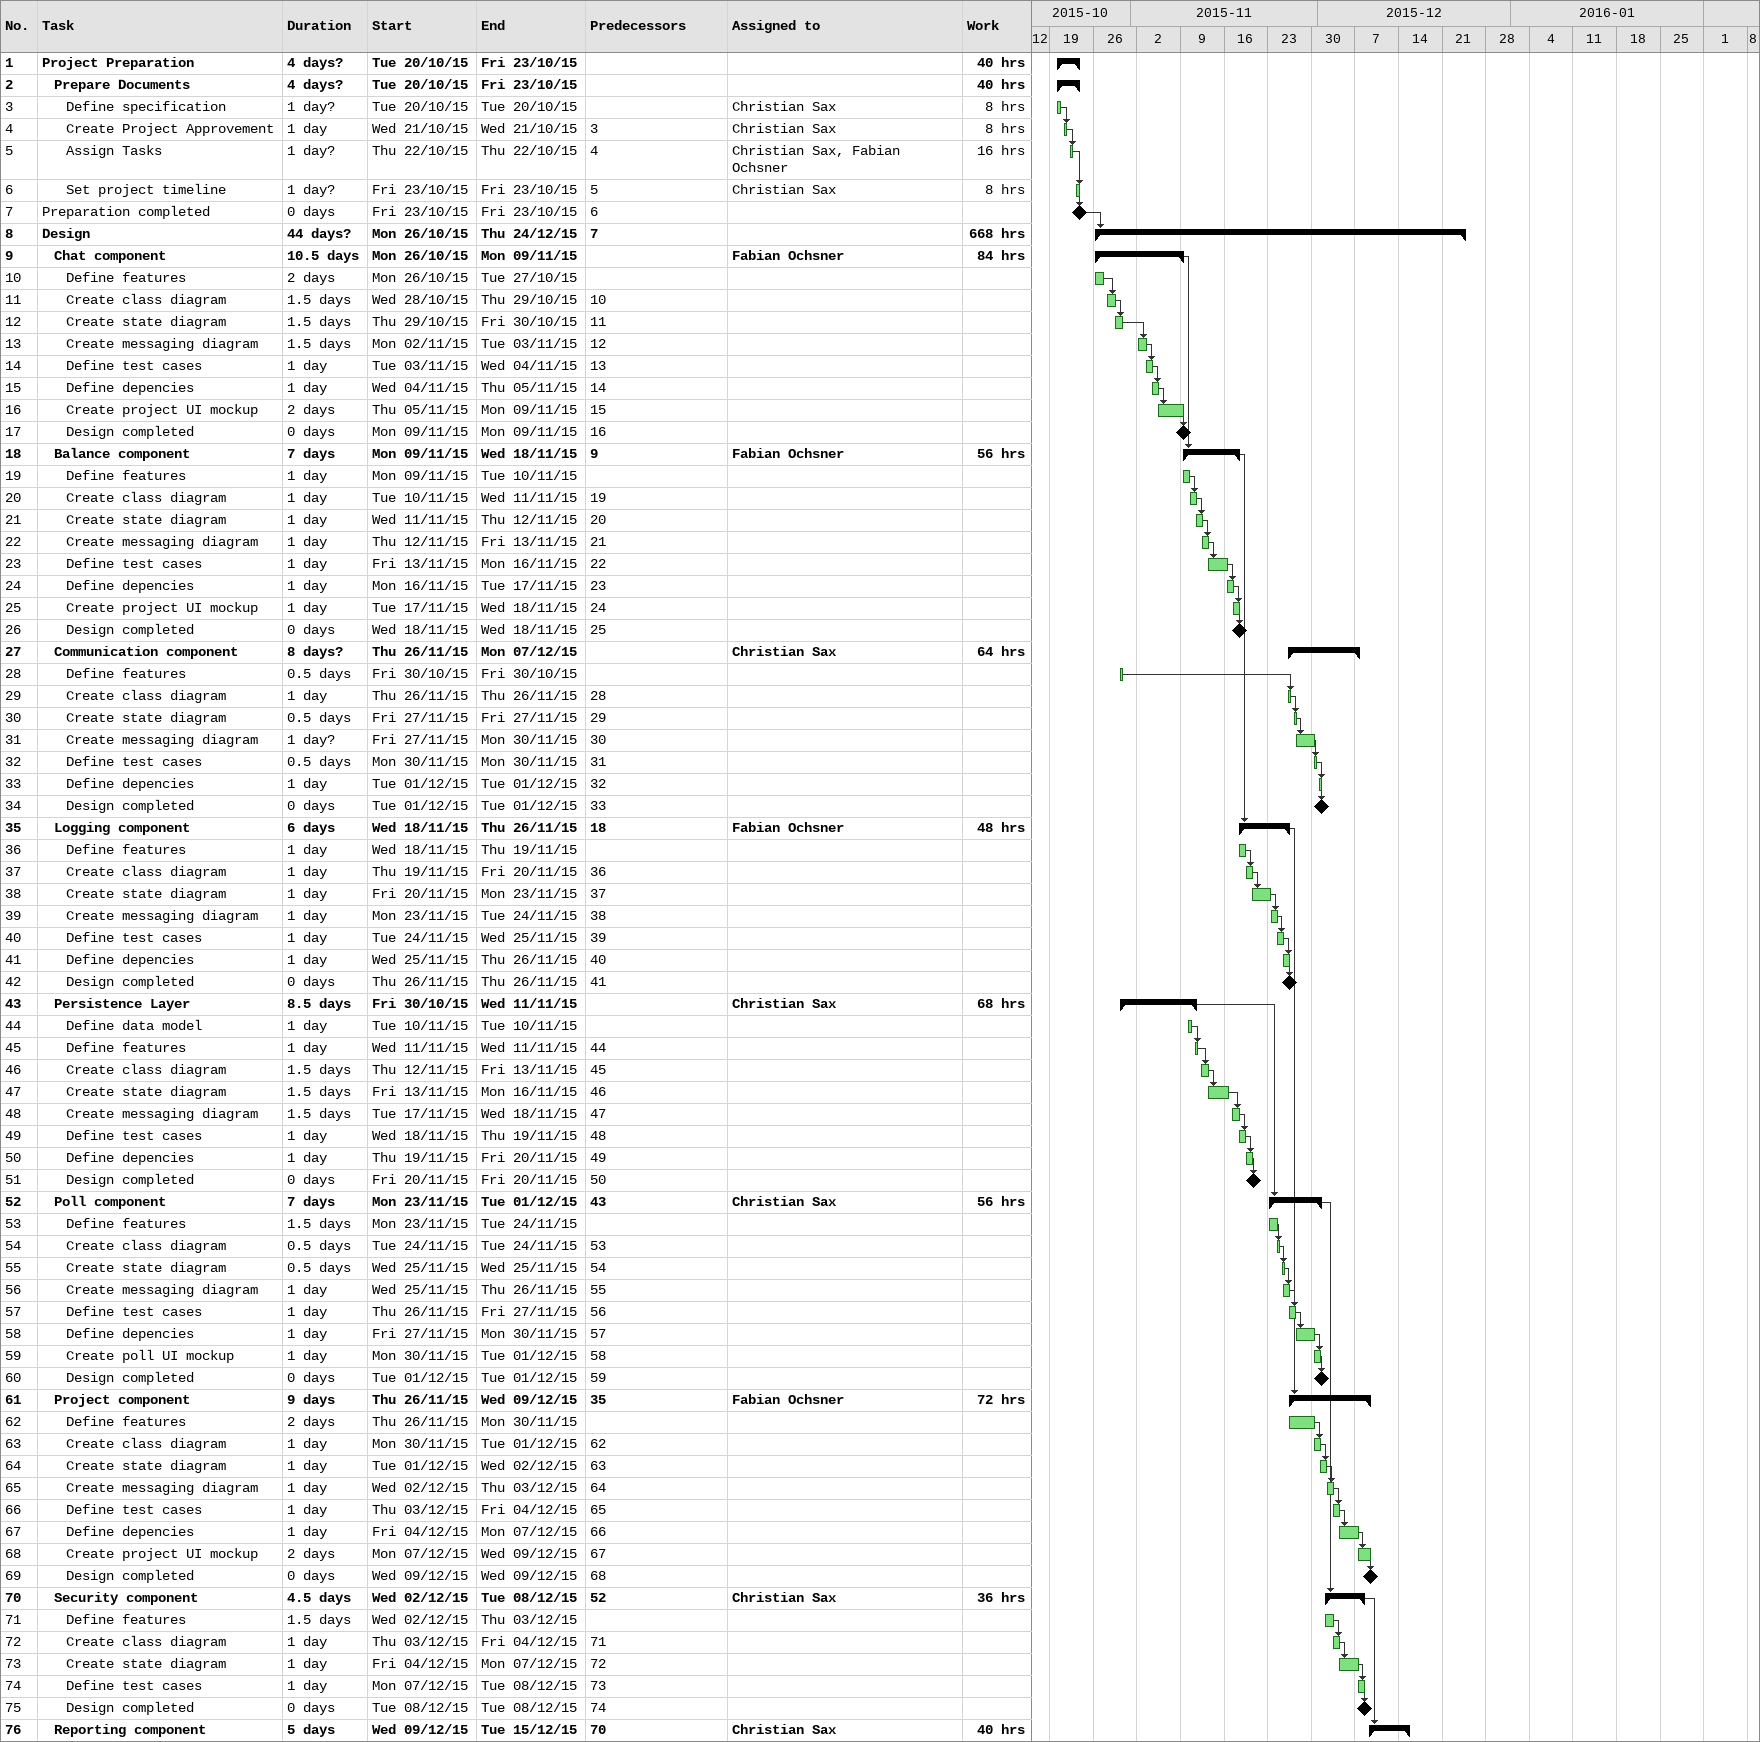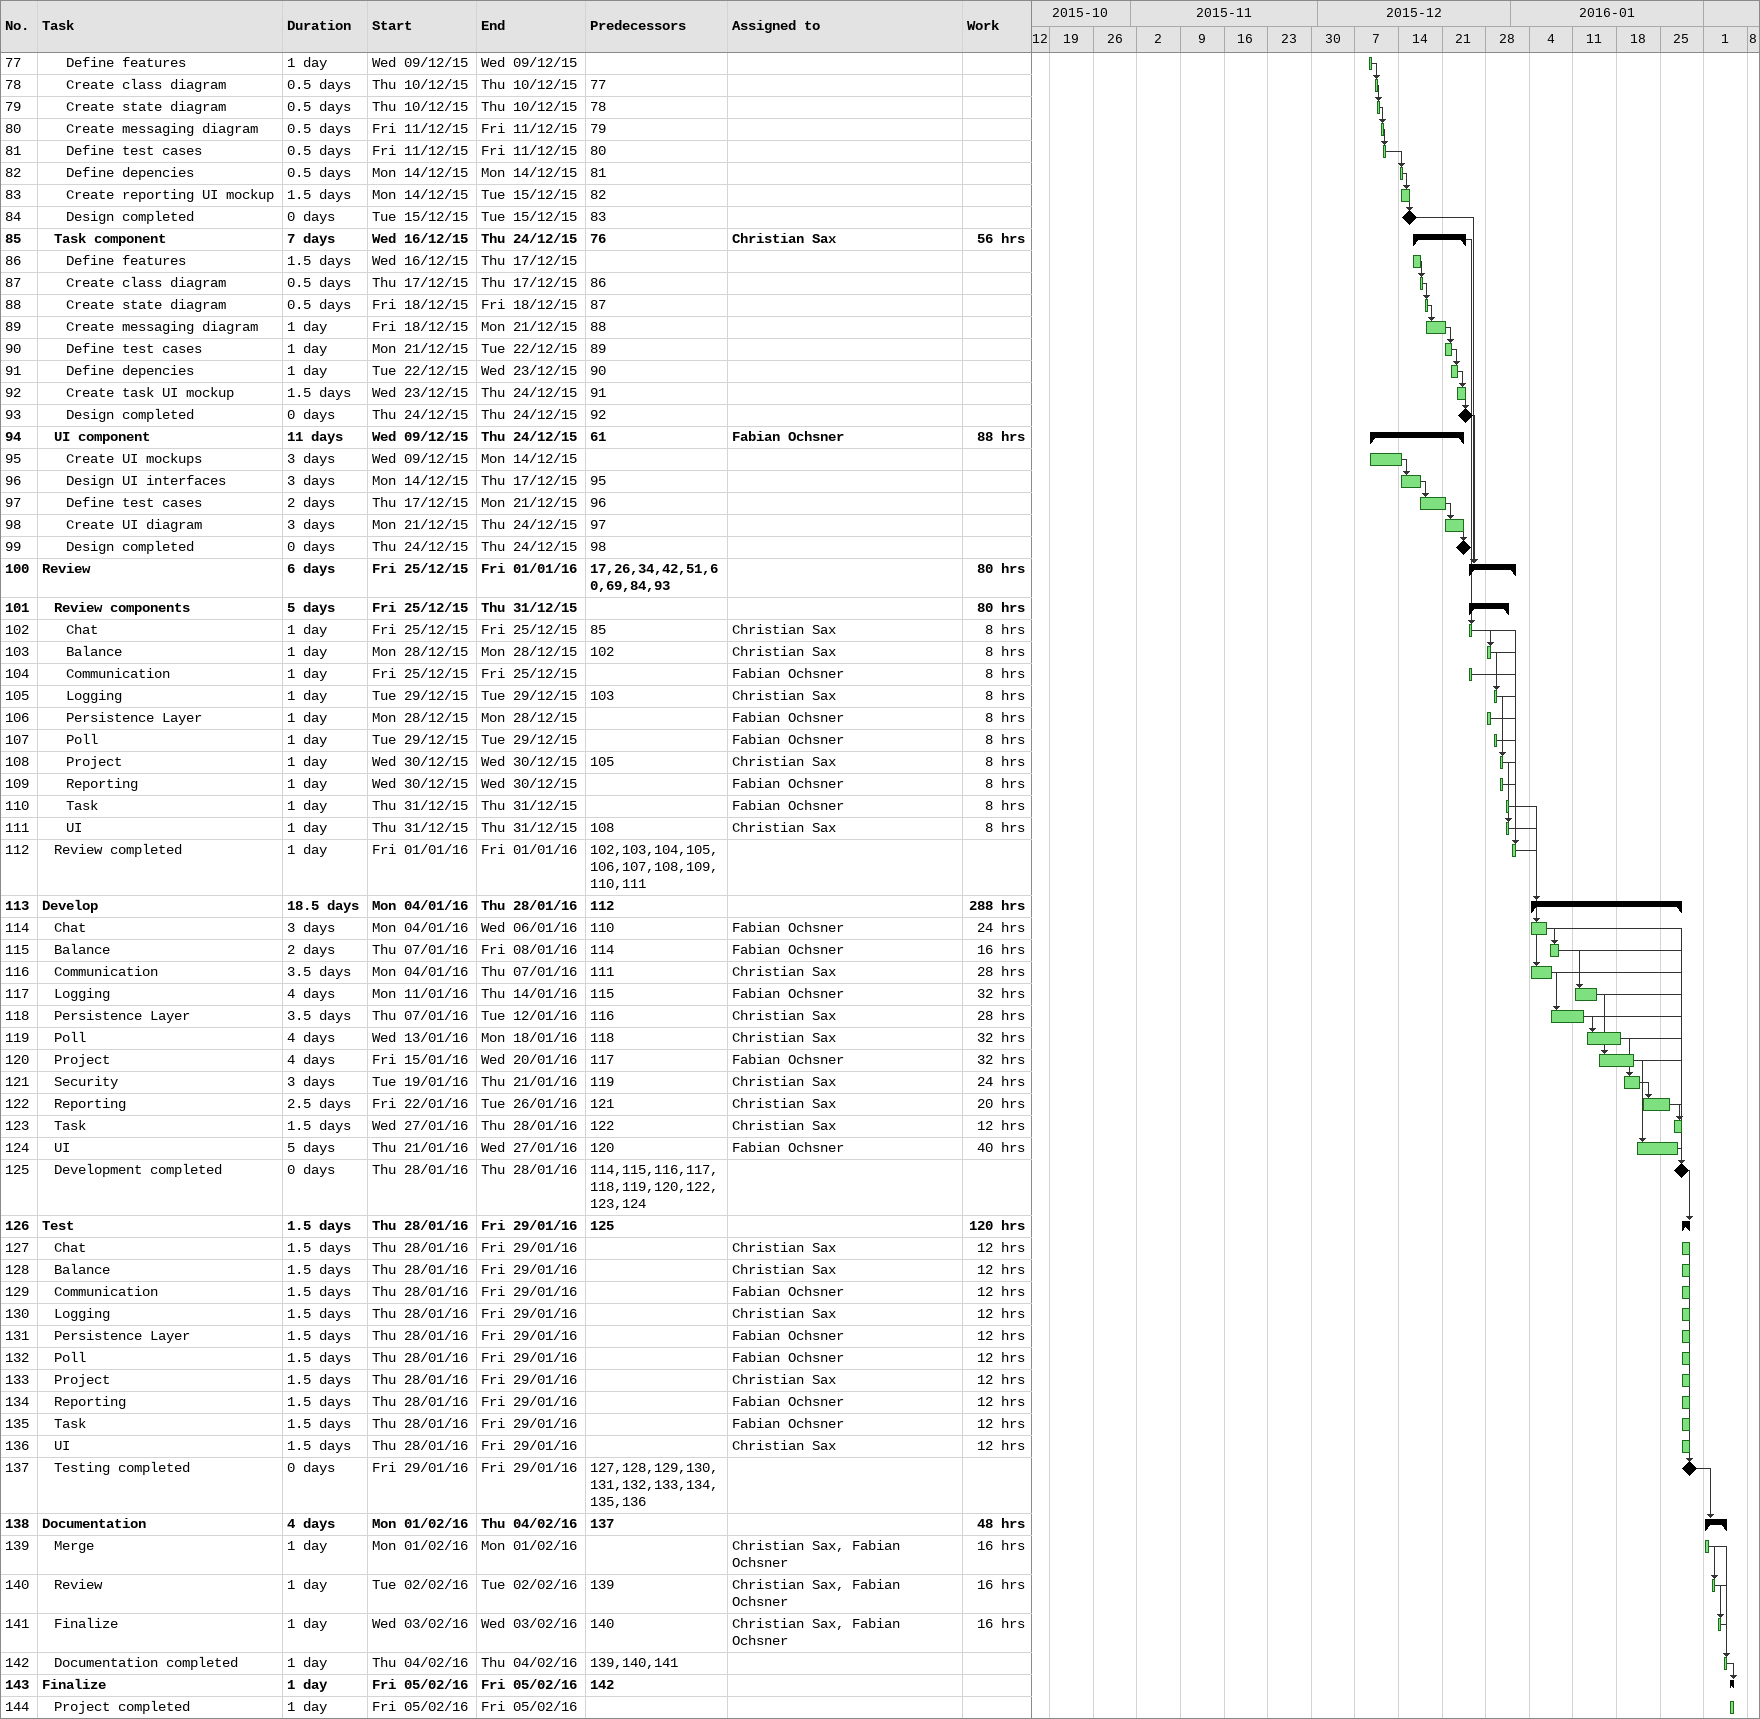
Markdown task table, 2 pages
| ID | Level | Task | Duration | Start | Finish | Predecessors | Resources | Work (h) |
|---|---|---|---|---|---|---|---|---|
| 1 | 1 | **Project Preparation** | 4d? | 2015-10-20 | 2015-10-23 |  |  | 40 |
| 2 | 2 | **Prepare Documents** | 4d? | 2015-10-20 | 2015-10-23 |  |  | 40 |
| 3 | 3 | Define specification | 1d? | 2015-10-20 | 2015-10-20 |  | Christian Sax | 8 |
| 4 | 3 | Create Project Approvement | 1d | 2015-10-21 | 2015-10-21 | 3 | Christian Sax | 8 |
| 5 | 3 | Assign Tasks | 1d? | 2015-10-22 | 2015-10-22 | 4 | Christian Sax, Fabian Ochsner | 16 |
| 6 | 3 | Set project timeline | 1d? | 2015-10-23 | 2015-10-23 | 5 | Christian Sax | 8 |
| 7 | 1 | Preparation completed | 0d | 2015-10-23 | 2015-10-23 | 6 |  |  |
| 8 | 1 | **Design** | 44d? | 2015-10-26 | 2015-12-24 | 7 |  | 668 |
| 9 | 2 | **Chat component** | 10.5d | 2015-10-26 | 2015-11-09 |  | Fabian Ochsner | 84 |
| 10 | 3 | Define features | 2d | 2015-10-26 | 2015-10-27 |  |  |  |
| 11 | 3 | Create class diagram | 1.5d | 2015-10-28 | 2015-10-29 | 10 |  |  |
| 12 | 3 | Create state diagram | 1.5d | 2015-10-29 | 2015-10-30 | 11 |  |  |
| 13 | 3 | Create messaging diagram | 1.5d | 2015-11-02 | 2015-11-03 | 12 |  |  |
| 14 | 3 | Define test cases | 1d | 2015-11-03 | 2015-11-04 | 13 |  |  |
| 15 | 3 | Define depencies | 1d | 2015-11-04 | 2015-11-05 | 14 |  |  |
| 16 | 3 | Create project UI mockup | 2d | 2015-11-05 | 2015-11-09 | 15 |  |  |
| 17 | 3 | Design completed | 0d | 2015-11-09 | 2015-11-09 | 16 |  |  |
| 18 | 2 | **Balance component** | 7d | 2015-11-09 | 2015-11-18 | 9 | Fabian Ochsner | 56 |
| 19 | 3 | Define features | 1d | 2015-11-09 | 2015-11-10 |  |  |  |
| 20 | 3 | Create class diagram | 1d | 2015-11-10 | 2015-11-11 | 19 |  |  |
| 21 | 3 | Create state diagram | 1d | 2015-11-11 | 2015-11-12 | 20 |  |  |
| 22 | 3 | Create messaging diagram | 1d | 2015-11-12 | 2015-11-13 | 21 |  |  |
| 23 | 3 | Define test cases | 1d | 2015-11-13 | 2015-11-16 | 22 |  |  |
| 24 | 3 | Define depencies | 1d | 2015-11-16 | 2015-11-17 | 23 |  |  |
| 25 | 3 | Create project UI mockup | 1d | 2015-11-17 | 2015-11-18 | 24 |  |  |
| 26 | 3 | Design completed | 0d | 2015-11-18 | 2015-11-18 | 25 |  |  |
| 27 | 2 | **Communication component** | 8d? | 2015-11-26 | 2015-12-07 |  | Christian Sax | 64 |
| 28 | 3 | Define features | 0.5d | 2015-10-30 | 2015-10-30 |  |  |  |
| 29 | 3 | Create class diagram | 1d | 2015-11-26 | 2015-11-26 | 28 |  |  |
| 30 | 3 | Create state diagram | 0.5d | 2015-11-27 | 2015-11-27 | 29 |  |  |
| 31 | 3 | Create messaging diagram | 1d? | 2015-11-27 | 2015-11-30 | 30 |  |  |
| 32 | 3 | Define test cases | 0.5d | 2015-11-30 | 2015-11-30 | 31 |  |  |
| 33 | 3 | Define depencies | 1d | 2015-12-01 | 2015-12-01 | 32 |  |  |
| 34 | 3 | Design completed | 0d | 2015-12-01 | 2015-12-01 | 33 |  |  |
| 35 | 2 | **Logging component** | 6d | 2015-11-18 | 2015-11-26 | 18 | Fabian Ochsner | 48 |
| 36 | 3 | Define features | 1d | 2015-11-18 | 2015-11-19 |  |  |  |
| 37 | 3 | Create class diagram | 1d | 2015-11-19 | 2015-11-20 | 36 |  |  |
| 38 | 3 | Create state diagram | 1d | 2015-11-20 | 2015-11-23 | 37 |  |  |
| 39 | 3 | Create messaging diagram | 1d | 2015-11-23 | 2015-11-24 | 38 |  |  |
| 40 | 3 | Define test cases | 1d | 2015-11-24 | 2015-11-25 | 39 |  |  |
| 41 | 3 | Define depencies | 1d | 2015-11-25 | 2015-11-26 | 40 |  |  |
| 42 | 3 | Design completed | 0d | 2015-11-26 | 2015-11-26 | 41 |  |  |
| 43 | 2 | **Persistence Layer** | 8.5d | 2015-10-30 | 2015-11-11 |  | Christian Sax | 68 |
| 44 | 3 | Define data model | 1d | 2015-11-10 | 2015-11-10 |  |  |  |
| 45 | 3 | Define features | 1d | 2015-11-11 | 2015-11-11 | 44 |  |  |
| 46 | 3 | Create class diagram | 1.5d | 2015-11-12 | 2015-11-13 | 45 |  |  |
| 47 | 3 | Create state diagram | 1.5d | 2015-11-13 | 2015-11-16 | 46 |  |  |
| 48 | 3 | Create messaging diagram | 1.5d | 2015-11-17 | 2015-11-18 | 47 |  |  |
| 49 | 3 | Define test cases | 1d | 2015-11-18 | 2015-11-19 | 48 |  |  |
| 50 | 3 | Define depencies | 1d | 2015-11-19 | 2015-11-20 | 49 |  |  |
| 51 | 3 | Design completed | 0d | 2015-11-20 | 2015-11-20 | 50 |  |  |
| 52 | 2 | **Poll component** | 7d | 2015-11-23 | 2015-12-01 | 43 | Christian Sax | 56 |
| 53 | 3 | Define features | 1.5d | 2015-11-23 | 2015-11-24 |  |  |  |
| 54 | 3 | Create class diagram | 0.5d | 2015-11-24 | 2015-11-24 | 53 |  |  |
| 55 | 3 | Create state diagram | 0.5d | 2015-11-25 | 2015-11-25 | 54 |  |  |
| 56 | 3 | Create messaging diagram | 1d | 2015-11-25 | 2015-11-26 | 55 |  |  |
| 57 | 3 | Define test cases | 1d | 2015-11-26 | 2015-11-27 | 56 |  |  |
| 58 | 3 | Define depencies | 1d | 2015-11-27 | 2015-11-30 | 57 |  |  |
| 59 | 3 | Create poll UI mockup | 1d | 2015-11-30 | 2015-12-01 | 58 |  |  |
| 60 | 3 | Design completed | 0d | 2015-12-01 | 2015-12-01 | 59 |  |  |
| 61 | 2 | **Project component** | 9d | 2015-11-26 | 2015-12-09 | 35 | Fabian Ochsner | 72 |
| 62 | 3 | Define features | 2d | 2015-11-26 | 2015-11-30 |  |  |  |
| 63 | 3 | Create class diagram | 1d | 2015-11-30 | 2015-12-01 | 62 |  |  |
| 64 | 3 | Create state diagram | 1d | 2015-12-01 | 2015-12-02 | 63 |  |  |
| 65 | 3 | Create messaging diagram | 1d | 2015-12-02 | 2015-12-03 | 64 |  |  |
| 66 | 3 | Define test cases | 1d | 2015-12-03 | 2015-12-04 | 65 |  |  |
| 67 | 3 | Define depencies | 1d | 2015-12-04 | 2015-12-07 | 66 |  |  |
| 68 | 3 | Create project UI mockup | 2d | 2015-12-07 | 2015-12-09 | 67 |  |  |
| 69 | 3 | Design completed | 0d | 2015-12-09 | 2015-12-09 | 68 |  |  |
| 70 | 2 | **Security component** | 4.5d | 2015-12-02 | 2015-12-08 | 52 | Christian Sax | 36 |
| 71 | 3 | Define features | 1.5d | 2015-12-02 | 2015-12-03 |  |  |  |
| 72 | 3 | Create class diagram | 1d | 2015-12-03 | 2015-12-04 | 71 |  |  |
| 73 | 3 | Create state diagram | 1d | 2015-12-04 | 2015-12-07 | 72 |  |  |
| 74 | 3 | Define test cases | 1d | 2015-12-07 | 2015-12-08 | 73 |  |  |
| 75 | 3 | Design completed | 0d | 2015-12-08 | 2015-12-08 | 74 |  |  |
| 76 | 2 | **Reporting component** | 5d | 2015-12-09 | 2015-12-15 | 70 | Christian Sax | 40 |
| 77 | 3 | Define features | 1d | 2015-12-09 | 2015-12-09 |  |  |  |
| 78 | 3 | Create class diagram | 0.5d | 2015-12-10 | 2015-12-10 | 77 |  |  |
| 79 | 3 | Create state diagram | 0.5d | 2015-12-10 | 2015-12-10 | 78 |  |  |
| 80 | 3 | Create messaging diagram | 0.5d | 2015-12-11 | 2015-12-11 | 79 |  |  |
| 81 | 3 | Define test cases | 0.5d | 2015-12-11 | 2015-12-11 | 80 |  |  |
| 82 | 3 | Define depencies | 0.5d | 2015-12-14 | 2015-12-14 | 81 |  |  |
| 83 | 3 | Create reporting UI mockup | 1.5d | 2015-12-14 | 2015-12-15 | 82 |  |  |
| 84 | 3 | Design completed | 0d | 2015-12-15 | 2015-12-15 | 83 |  |  |
| 85 | 2 | **Task component** | 7d | 2015-12-16 | 2015-12-24 | 76 | Christian Sax | 56 |
| 86 | 3 | Define features | 1.5d | 2015-12-16 | 2015-12-17 |  |  |  |
| 87 | 3 | Create class diagram | 0.5d | 2015-12-17 | 2015-12-17 | 86 |  |  |
| 88 | 3 | Create state diagram | 0.5d | 2015-12-18 | 2015-12-18 | 87 |  |  |
| 89 | 3 | Create messaging diagram | 1d | 2015-12-18 | 2015-12-21 | 88 |  |  |
| 90 | 3 | Define test cases | 1d | 2015-12-21 | 2015-12-22 | 89 |  |  |
| 91 | 3 | Define depencies | 1d | 2015-12-22 | 2015-12-23 | 90 |  |  |
| 92 | 3 | Create task UI mockup | 1.5d | 2015-12-23 | 2015-12-24 | 91 |  |  |
| 93 | 3 | Design completed | 0d | 2015-12-24 | 2015-12-24 | 92 |  |  |
| 94 | 2 | **UI component** | 11d | 2015-12-09 | 2015-12-24 | 61 | Fabian Ochsner | 88 |
| 95 | 3 | Create UI mockups | 3d | 2015-12-09 | 2015-12-14 |  |  |  |
| 96 | 3 | Design UI interfaces | 3d | 2015-12-14 | 2015-12-17 | 95 |  |  |
| 97 | 3 | Define test cases | 2d | 2015-12-17 | 2015-12-21 | 96 |  |  |
| 98 | 3 | Create UI diagram | 3d | 2015-12-21 | 2015-12-24 | 97 |  |  |
| 99 | 3 | Design completed | 0d | 2015-12-24 | 2015-12-24 | 98 |  |  |
| 100 | 1 | **Review** | 6d | 2015-12-25 | 2016-01-01 | 17, 26, 34, 42, 51, 60, 69, 84, 93 |  | 80 |
| 101 | 2 | **Review components** | 5d | 2015-12-25 | 2015-12-31 |  |  | 80 |
| 102 | 3 | Chat | 1d | 2015-12-25 | 2015-12-25 | 85 | Christian Sax | 8 |
| 103 | 3 | Balance | 1d | 2015-12-28 | 2015-12-28 | 102 | Christian Sax | 8 |
| 104 | 3 | Communication | 1d | 2015-12-25 | 2015-12-25 |  | Fabian Ochsner | 8 |
| 105 | 3 | Logging | 1d | 2015-12-29 | 2015-12-29 | 103 | Christian Sax | 8 |
| 106 | 3 | Persistence Layer | 1d | 2015-12-28 | 2015-12-28 |  | Fabian Ochsner | 8 |
| 107 | 3 | Poll | 1d | 2015-12-29 | 2015-12-29 |  | Fabian Ochsner | 8 |
| 108 | 3 | Project | 1d | 2015-12-30 | 2015-12-30 | 105 | Christian Sax | 8 |
| 109 | 3 | Reporting | 1d | 2015-12-30 | 2015-12-30 |  | Fabian Ochsner | 8 |
| 110 | 3 | Task | 1d | 2015-12-31 | 2015-12-31 |  | Fabian Ochsner | 8 |
| 111 | 3 | UI | 1d | 2015-12-31 | 2015-12-31 | 108 | Christian Sax | 8 |
| 112 | 2 | Review completed | 1d | 2016-01-01 | 2016-01-01 | 102, 103, 104, 105, 106, 107, 108, 109, 110, 111 |  |  |
| 113 | 1 | **Develop** | 18.5d | 2016-01-04 | 2016-01-28 | 112 |  | 288 |
| 114 | 2 | Chat | 3d | 2016-01-04 | 2016-01-06 | 110 | Fabian Ochsner | 24 |
| 115 | 2 | Balance | 2d | 2016-01-07 | 2016-01-08 | 114 | Fabian Ochsner | 16 |
| 116 | 2 | Communication | 3.5d | 2016-01-04 | 2016-01-07 | 111 | Christian Sax | 28 |
| 117 | 2 | Logging | 4d | 2016-01-11 | 2016-01-14 | 115 | Fabian Ochsner | 32 |
| 118 | 2 | Persistence Layer | 3.5d | 2016-01-07 | 2016-01-12 | 116 | Christian Sax | 28 |
| 119 | 2 | Poll | 4d | 2016-01-13 | 2016-01-18 | 118 | Christian Sax | 32 |
| 120 | 2 | Project | 4d | 2016-01-15 | 2016-01-20 | 117 | Fabian Ochsner | 32 |
| 121 | 2 | Security | 3d | 2016-01-19 | 2016-01-21 | 119 | Christian Sax | 24 |
| 122 | 2 | Reporting | 2.5d | 2016-01-22 | 2016-01-26 | 121 | Christian Sax | 20 |
| 123 | 2 | Task | 1.5d | 2016-01-27 | 2016-01-28 | 122 | Christian Sax | 12 |
| 124 | 2 | UI | 5d | 2016-01-21 | 2016-01-27 | 120 | Fabian Ochsner | 40 |
| 125 | 2 | Development completed | 0d | 2016-01-28 | 2016-01-28 | 114, 115, 116, 117, 118, 119, 120, 122, 123, 124 |  |  |
| 126 | 1 | **Test** | 1.5d | 2016-01-28 | 2016-01-29 | 125 |  | 120 |
| 127 | 2 | Chat | 1.5d | 2016-01-28 | 2016-01-29 |  | Christian Sax | 12 |
| 128 | 2 | Balance | 1.5d | 2016-01-28 | 2016-01-29 |  | Christian Sax | 12 |
| 129 | 2 | Communication | 1.5d | 2016-01-28 | 2016-01-29 |  | Fabian Ochsner | 12 |
| 130 | 2 | Logging | 1.5d | 2016-01-28 | 2016-01-29 |  | Christian Sax | 12 |
| 131 | 2 | Persistence Layer | 1.5d | 2016-01-28 | 2016-01-29 |  | Fabian Ochsner | 12 |
| 132 | 2 | Poll | 1.5d | 2016-01-28 | 2016-01-29 |  | Fabian Ochsner | 12 |
| 133 | 2 | Project | 1.5d | 2016-01-28 | 2016-01-29 |  | Christian Sax | 12 |
| 134 | 2 | Reporting | 1.5d | 2016-01-28 | 2016-01-29 |  | Fabian Ochsner | 12 |
| 135 | 2 | Task | 1.5d | 2016-01-28 | 2016-01-29 |  | Fabian Ochsner | 12 |
| 136 | 2 | UI | 1.5d | 2016-01-28 | 2016-01-29 |  | Christian Sax | 12 |
| 137 | 2 | Testing completed | 0d | 2016-01-29 | 2016-01-29 | 127, 128, 129, 130, 131, 132, 133, 134, 135, 136 |  |  |
| 138 | 1 | **Documentation** | 4d | 2016-02-01 | 2016-02-04 | 137 |  | 48 |
| 139 | 2 | Merge | 1d | 2016-02-01 | 2016-02-01 |  | Christian Sax, Fabian Ochsner | 16 |
| 140 | 2 | Review | 1d | 2016-02-02 | 2016-02-02 | 139 | Christian Sax, Fabian Ochsner | 16 |
| 141 | 2 | Finalize | 1d | 2016-02-03 | 2016-02-03 | 140 | Christian Sax, Fabian Ochsner | 16 |
| 142 | 2 | Documentation completed | 1d | 2016-02-04 | 2016-02-04 | 139, 140, 141 |  |  |
| 143 | 1 | **Finalize** | 1d | 2016-02-05 | 2016-02-05 | 142 |  |  |
| 144 | 2 | Project completed | 1d | 2016-02-05 | 2016-02-05 |  |  |  |
